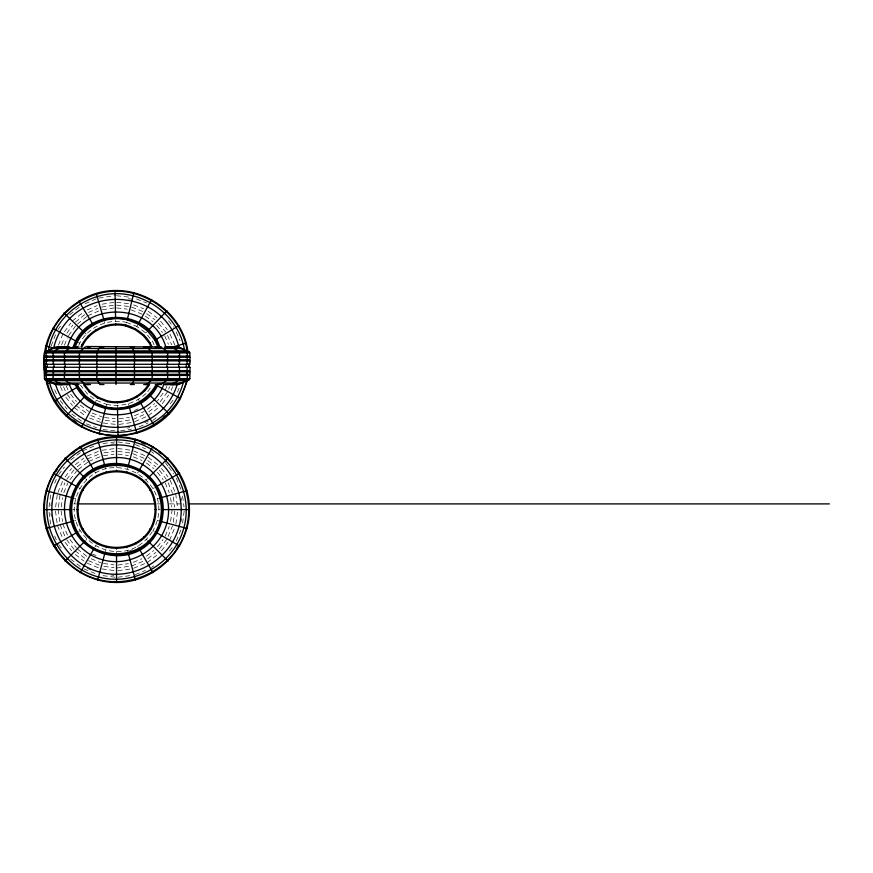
<?xml version="1.0" encoding="UTF-8"?>
<svg xmlns="http://www.w3.org/2000/svg" width="873" height="873" viewBox="0 0 873 873"><rect width="100%" height="100%" fill="white"/><g stroke="black" fill="none" stroke-linecap="round" stroke-linejoin="round"><path stroke-width="0.65" stroke-dasharray="4.37 3.27" d="M49.074 506.886L50.678 494.74M50.961 505.642L51.311 503.012M55.654 506.951L57.389 493.736M58.447 507.071L60.106 494.467M61.263 506.973L62.474 497.817M152.317 531.646C122.853 577.555 53.875 536.328 80.032 488.509C108.972 441.367 179.412 482.038 153.059 530.675L154.27 531.373M170.617 521.367L172.177 509.592M173.323 522.196L174.818 510.847M175.877 524.116L177.612 510.912M181.093 521.432L181.442 518.802M182.599 523.091L184.192 510.945M106.168 405.705L106.495 404.341L96.237 400.336L87.365 393.832L80.491 385.244M78.712 345.37C86.569 327.55 107.826 317.925 126.596 322.443L126.934 321.078M105.273 551.671L105.633 550.317M127.458 468.866L127.818 467.513M51.169 345.959L56.112 333.268M58.524 345.075L62.878 333.901M61.645 344.726L64.416 337.622M64.438 345.217L67.319 337.829M166.732 386.488L165.292 390.176L157.478 400.827M168.685 389.162L169.602 386.794M171.184 390.406L172.636 386.684M177.47 392.25L179.947 385.91M54.683 483.227L56.243 479.452M57.902 492.514L62.496 481.438M61.077 492.121L64.973 482.725M63.827 492.754L67.865 482.998M165.226 536.186L169.264 526.43M168.129 536.459L172.505 525.884M169.58 540.212L175.189 526.67M176.335 540.987L181.017 529.66M95.561 401.569L96.237 400.336M154.084 344.9L152.611 341.55L145.726 332.962L136.854 326.447L137.53 325.214M94.764 547.316L95.463 546.105M137.628 473.079L138.327 471.867M57.913 329.623L61.939 324.134M64.449 331.751L70.757 323.163M66.839 333.202L72.863 325.007M68.574 335.538L75.613 325.967M147.701 391.584L152.044 385.67M160.228 401.776L167.758 391.53M162.334 403.621L168.642 395.033M170.344 403.741L174.382 398.252M58.633 474.596L64.438 467.033M65.137 476.854L71.619 468.397M66.719 479.364L75.231 468.277M69.982 479.681L76.409 471.311M157.489 546.825L163.109 539.503M159.41 548.888L167.147 538.805M161.472 550.787L167.965 542.329M169.482 551.07L173.629 545.669M145.726 332.962L146.697 331.947M85.74 540.398L86.733 539.405M146.358 479.779L147.351 478.786M69.709 314.749L80.338 306.237M72.339 321.013L84.812 311.017M75.362 322.159L86.263 313.418M77.424 324.069L86.689 316.648M106.495 404.341C120.976 407.636 136.526 403.108 146.98 392.566L147.995 393.537M147.428 409.317L154.641 403.533M148.814 411.783L156.747 405.421M148.279 415.766L158.679 407.44M152.753 420.557L157.009 417.141M70.746 459.973L80.469 452.509M75.362 464.665L83.808 458.183M77.25 466.728L85.314 460.54M78.264 469.456L87.682 462.221M146.457 556.156L153.79 550.536M147.777 558.644L155.852 552.456M147.166 562.627L157.74 554.519M151.542 567.505L153.703 565.846M78.821 531.373L80.032 530.675M153.059 488.509L154.27 487.811M85.139 303.739L96.368 298.806M87.256 309.948L97.012 305.659M88.599 312.392L97.907 308.3M87.726 315.819L99.806 310.504M134.355 410.539L137.999 408.935M134.497 415.744L144.165 411.499M132.86 419.498L145.66 413.878M134.868 421.659L145.846 416.836M144.722 422.597L148.366 420.993M139.222 426.875L147.952 423.045M82.629 450.85L96.477 445.121M87.158 456.044L99.467 450.948M87.333 458.991L99.075 454.124M88.73 461.424L100.93 456.372M128.986 551.19L132.489 549.739M133.383 562.31L141.917 558.775M131.67 566.031L144.591 560.684M133.624 568.236L144.711 563.652M135.359 574.587L145.431 570.418M74.467 520.865L75.82 520.504M157.271 498.679L158.624 498.319M98.955 298.053L115.116 295.576M102.086 304.186L113.937 302.364M101.486 307.089L114.057 305.168M102.327 309.773L114.068 307.983M119.023 418.8L129.466 417.207M117.779 421.812L130.35 419.891M119.154 424.42L132.325 422.401M127.131 428.076L129.75 427.672M120.67 430.793L131.441 429.145M103.047 443.539L115.192 441.945M111.286 444.182L113.916 443.833M102.021 450.261L115.225 448.526M103.942 452.814L114.025 451.494M103.461 455.684L113.927 454.309M117.855 565.049L128.331 563.663M116.546 568.028L130.415 566.195M117.866 570.658L131.081 568.923M117.899 577.239L131.397 575.46M73.867 503.896L76.595 503.896M157.053 503.896L159.781 503.896M169.318 503.896L182.959 503.896M72.983 509.592L74.391 509.592M158.711 509.592L160.108 509.592M116.469 295.729L131.365 297.366M128.342 298.762L132.303 299.199M116.578 302.309L128.495 303.629M116.578 305.114L129.215 306.499M116.687 307.929L127.185 309.086M104.596 417.556L115.094 418.713M105.142 420.415L115.258 421.528M103.276 423.012L115.192 424.322M103.09 429.56L116.622 431.055M117.899 441.945L131.397 443.724M117.866 448.526L131.081 450.261M117.811 451.33L130.415 452.989M117.855 454.135L128.331 455.52M103.461 563.489L113.927 564.875M103.942 566.37L114.025 567.69M102.021 568.923L116.546 570.833M111.286 575.001L113.916 575.351M103.047 575.645L115.192 577.239M74.467 498.319L75.82 498.679M157.271 520.504L158.624 520.865M136.526 299.002L146.675 302.964M133.624 304.884L143.554 308.758M131.659 307.1L144.689 312.185M131.037 309.85L142.103 314.16M126.596 322.443L136.854 326.447M92.222 413.104L102.054 416.934M90.77 415.526L100.253 419.215M89.537 418.025L100.711 422.379M86.416 423.82L96.576 427.781M135.359 444.597L145.431 448.766M133.624 450.948L144.711 455.531M132.849 453.633L145.758 458.991M133.383 456.874L141.917 460.409M92.385 554.06L96.063 555.577M91.174 558.775L100.93 562.812M88.5 560.684L99.075 565.06M87.158 563.14L99.467 568.236M87.169 568.367L90.857 569.883M83.895 568.858L96.477 574.063M78.363 342.412L79.596 343.089M78.821 487.811L80.032 488.509M148.192 311.301L156.78 317.608M146.74 313.691L154.936 319.704M145.464 316.201L152.917 321.679M80.185 405.105L88.697 411.358M76.115 405.574L87.376 413.846M74.172 407.604L84.91 415.483M71.804 413.966L81.68 421.223M151.542 451.679L153.703 453.338M148.224 457.365L157.74 464.665M147.777 460.54L155.852 466.728M146.457 463.028L153.79 468.648M77.217 548.921L87.682 556.963M75.231 550.907L85.314 558.644M75.362 554.519L83.808 561.001M70.746 559.211L80.469 566.675M85.096 333.246L86.111 334.217M85.74 478.786L86.733 479.779M146.358 539.405L147.351 540.398M168.598 320.806L173.705 327.179M160.588 321.264L167.256 329.579M158.57 323.196L165.728 332.122M156.693 325.302L162.476 332.504M70.626 394.28L76.398 401.482M67.363 394.661L74.521 403.588M65.835 397.204L72.503 405.519M60.237 400.663L67.057 409.164M165.335 462.712L167.823 465.953M168.653 467.033L173.629 473.515M161.472 468.397L167.965 476.854M159.41 470.285L166.383 479.364M157.489 472.358L163.109 479.681M69.982 539.503L76.409 547.873M66.719 539.82L74.456 549.903M65.137 542.329L71.619 550.787M58.633 544.588L62.78 549.99M138.392 399.452L139.123 400.652M94.764 471.867L95.463 473.079M137.628 546.105L138.327 547.316M176.204 331.991L180.034 340.721M169.995 334.097L174.818 345.075M167.551 335.439L171.632 344.748M164.648 335.778L168.369 344.235M66.315 386.172L67.908 389.795M63.5 386.684L65.551 391.344M60.423 386.586L63.096 392.686M54.704 389.805L57.443 396.047M176.335 478.197L181.017 489.524M170.093 480.205L175.189 492.514M168.129 482.725L172.505 493.289M165.226 482.998L169.264 492.754M62.812 523.986L67.865 536.186M60.106 524.717L64.973 536.459M57.389 525.437L62.496 537.746M54.683 535.957L56.243 539.732M104.389 321.559L104.782 322.912M128.32 403.872L128.713 405.225M105.273 467.513L105.633 468.866M127.458 550.317L127.818 551.671M182.599 496.093L184.017 506.886M181.093 497.752L181.442 500.382M175.702 493.736L177.437 506.951M173.323 496.988L174.644 507.071M170.617 497.817L171.828 506.973M61.099 510.901L62.474 521.367M58.109 509.592L59.779 522.196M55.479 510.912L57.214 524.116M50.961 513.542L51.311 516.172M49.074 512.287L50.678 524.444M115.629 319.834L115.662 321.242M117.44 405.541L117.462 406.949M116.546 466.029L116.546 467.426M116.546 551.758L116.546 553.155"/><path stroke-width="1.31" d="M172.265 347.018L178.812 347.018L189.55 352.005L189.998 356.14L44.239 356.14L44.698 352.005L55.425 347.018L61.972 347.018M45.309 375.685C36.011 333.606 72.372 290.764 115.007 290.513C150.123 289.803 184.116 317.063 187.99 352.452M45.56 372.902L44.337 364.914L44.927 359.567M45.669 352.867C49.346 318.787 81.167 291.997 115.018 291.178C149.338 290.534 182.675 316.735 187.128 351.219M48.233 351.939C52.5 319.594 82.804 294.463 115.072 293.655C147.766 293.066 179.565 317.619 184.509 350.346M188.983 365.907L189.277 363.201M61.972 384.535L55.425 384.535L44.698 379.548L44.239 375.412L189.998 375.412L189.55 379.548L178.812 384.535L172.265 384.535M43.65 509.592C43.41 470.58 77.533 436.445 116.546 436.696C155.558 436.445 189.692 470.58 189.441 509.592C189.692 548.604 155.558 582.738 116.546 582.487C77.533 582.738 43.41 548.604 43.65 509.592L71.673 509.592C73.267 450.741 159.835 450.741 161.418 509.592C159.835 568.443 73.267 568.443 71.673 509.592M77.097 509.592C77.708 458.063 155.394 458.063 155.994 509.592C155.394 561.121 77.708 561.121 77.097 509.592L78.003 509.592C78.592 559.931 154.499 559.931 155.088 509.592C154.499 459.253 78.592 459.253 78.003 509.592M115.956 384.535L115.956 347.018M99.173 434.187L105.851 406.971C125.145 411.598 146.228 402.333 155.874 385.004L180.438 398.503C149.272 456.11 59.429 444.073 45.931 379.711M149.599 384.469C141.066 398.666 123.104 405.421 107.139 401.7L107.357 400.827L97.983 397.171L89.875 391.213L84.365 384.349M81.855 347.17C88.915 330.725 108.492 321.799 125.734 325.956L125.952 325.083C136.985 328.259 147.308 335.701 151.837 346.483M75.329 346.636C82.629 326.229 106.462 314.749 127.24 319.813L133.918 292.597M97.678 579.999L104.935 552.936M106.342 547.698L106.571 546.825M126.52 472.358L126.76 471.485M128.156 466.247L135.413 439.174M67.428 347.17C80.6 300.006 152.971 300.563 166.034 347.596M73.179 347.214C84.888 307.82 147.439 307.427 159.737 346.646M73.987 347.519C85.478 308.856 146.86 308.475 158.93 346.952M81.036 346.788C88.271 329.961 108.307 320.828 125.952 325.083M163.688 384.687C148.497 425.031 83.939 424.758 69.251 384.164M177.077 384.884C159.159 442.196 72.699 441.181 55.403 383.847M183.341 382.439C165.084 448.929 68.651 448.897 49.575 382.865M180.438 398.503L187.346 380.77L186.691 380.606C177.71 418.211 136.81 442.982 99.326 433.532C73.736 426.711 51.933 405.781 46.575 379.559M81.44 427.279L94.939 402.715L85.499 395.785L78.166 386.641L77.119 384.262M83.612 384.84L89.242 391.868L97.547 397.968L97.983 397.171M151.029 346.876L149.512 343.416L143.216 335.57L135.108 329.612L135.544 328.815M127.24 319.813L138.163 324.069L151.651 299.504M80.098 572.721L94.109 548.451M96.827 543.759L97.274 542.973M135.817 476.211L136.275 475.425M138.982 470.733L152.993 446.463M107.357 400.827C122.482 404.297 139.691 398.317 148.094 384.993M156.693 385.451C141.011 416.585 91.065 416.421 76.3 384.698M157.456 385.877C141.481 417.6 90.585 417.436 75.536 385.102M55.828 471.464L57.465 469.336M176.444 548.779L178.081 546.651M66.097 416.017L85.499 395.785M89.242 391.868L89.875 391.213M143.216 335.57L143.849 334.916M158.068 347.29L154.925 340.143L147.602 330.998L166.994 310.766M65.006 561.143L84.812 541.325M88.653 537.484L89.297 536.851M143.805 482.333L144.438 481.7M148.279 477.858L168.096 458.041M163.284 417.414L165.379 415.734M72.033 453.785L74.161 452.149M102.414 347.018L103.974 347.018M130.273 347.018L131.834 347.018L134.387 352.005L134.497 356.14M103.974 384.535L102.414 384.535M54.202 401.165L78.166 386.641M149.512 343.416L150.287 342.947M154.925 340.143L178.889 325.618M53.417 546.04L77.686 532.028M82.378 529.311L83.164 528.863M149.927 490.32L150.713 489.862M155.405 487.156L179.674 473.144M132.521 347.018L134.344 347.018M101.726 384.535L99.893 384.535L96.903 379.548L96.772 375.412M134.344 384.535L132.521 384.535M87.398 347.018L90.563 347.018M143.685 347.018L146.839 347.018L152.011 352.005L152.229 356.14M90.563 384.535L87.398 384.535M161.669 347.018L86.842 346.505L85.15 347.018L79.585 352.005L79.345 356.14M145.704 347.018L149.097 347.018M88.544 384.535L85.15 384.535L79.585 379.548L79.345 375.412M149.097 384.535L145.704 384.535M46.553 383.738L51.965 382.167M172.658 347.083L186.549 343.045M46.138 528.46L73.201 521.203M78.439 519.806L79.312 519.566M153.779 499.618L154.652 499.378M159.89 497.981L186.964 490.724M74.423 347.018L78.952 347.018M155.296 347.018C159.89 346.275 169.264 349.811 167.572 356.14M78.952 384.535L74.423 384.535M156.944 347.018L159.301 346.505M77.304 384.535C72.634 385.222 62.801 381.938 64.504 375.412M161.669 384.535L156.944 384.535M64.34 347.018L69.949 347.018M164.299 347.018C168.936 346.505 181.398 348.916 179.467 356.14M69.949 384.535L64.34 384.535M165.455 347.018L171.206 347.018M68.781 384.535C64.384 385.146 51.103 382.56 53.231 375.412M171.206 384.535L165.455 384.535M57.869 347.018L64.155 347.018M170.082 347.018C174.36 346.406 189.474 348.785 187.117 356.14M64.155 384.535L57.869 384.535M170.693 347.018L177.055 347.018M63.554 384.535C59.266 385.124 43.977 382.821 46.324 375.412M177.055 384.535L170.693 384.535M43.661 364.936L44.337 364.914M52.38 348.513L181.868 348.513M47.393 350.859L186.855 350.859M44.916 351.895L189.332 351.895M44.239 352.932L189.998 352.932M44.239 378.62L189.998 378.62M44.916 379.657L189.332 379.657M47.393 380.693L186.855 380.693M52.38 383.04L181.868 383.04M77.959 503.896L154.325 503.896M188.415 503.896L829.35 503.896M155.088 509.592L155.994 509.592M161.418 509.592L189.441 509.592M63.554 347.018C59.266 346.428 43.977 348.731 46.324 356.14M170.082 384.535C174.36 385.146 189.474 382.767 187.117 375.412M68.781 347.018C64.384 346.406 51.103 348.993 53.231 356.14M164.299 384.535C168.936 385.048 181.398 382.636 179.467 375.412M77.304 347.018C72.634 346.33 62.801 349.615 64.504 356.14M155.296 384.535C159.89 385.277 169.264 381.741 167.572 375.412M45.756 346.014L53.657 347.956C69.502 283.398 163.677 283.092 179.129 347.88M46.138 490.724L73.201 497.981M78.439 499.378L79.312 499.618M153.779 519.566L154.652 519.806M159.89 521.203L186.964 528.46M86.842 346.505L88.544 347.018M143.685 384.535L146.839 384.535L152.011 379.548L152.229 375.412M125.734 325.956L135.108 329.612M97.547 397.968L107.139 401.7M94.939 402.715L105.851 406.971M141.382 442.622L145.104 444.161M52.664 328.281L77.217 341.779M81.975 344.399L82.771 344.824M101.726 347.018L99.893 347.018L96.903 352.005L96.772 356.14M53.417 473.144L77.686 487.156M82.378 489.862L83.164 490.32M149.927 528.863L150.713 529.311M155.405 532.028L179.674 546.04M130.273 384.535L131.834 384.535L134.387 379.548L134.497 375.412M138.163 324.069L147.602 330.998M73.223 420.131L76.464 422.51M158.93 452.149L161.069 453.785M63.925 312.949L84.157 332.34M88.075 336.094L88.719 336.716M144.372 390.067L145.027 390.689M148.945 394.443L169.166 413.835M65.006 458.041L84.812 477.858M88.653 481.7L89.297 482.333M143.805 536.851L144.438 537.484M148.279 541.325L168.096 561.143M54.977 400.696L56.647 402.791M175.626 469.336L177.263 471.464M55.021 546.651L56.647 548.779M78.777 301.043L93.291 325.018M96.106 329.656L96.576 330.431M136.515 396.364L136.985 397.128M139.8 401.766L154.325 425.74M80.098 446.463L94.109 470.733M96.827 475.425L97.274 476.211M135.817 542.973L136.275 543.759M138.982 548.451L152.993 572.721M96.194 293.393L104.018 320.304M105.535 325.509L105.786 326.382M127.305 400.401L127.556 401.274M129.073 406.48L136.897 433.39M97.678 439.174L104.935 466.247M106.342 471.485L106.571 472.358M126.52 546.825L126.76 547.698M128.156 552.936L135.413 579.999M115.007 290.513L115.596 318.525M115.716 323.948L115.738 324.854M117.364 401.929L117.375 402.835M117.495 408.258L118.084 436.271M189.103 356.14L189.103 357.21M189.103 359.785L189.103 360.855M189.103 364.281L189.103 367.271M189.103 370.698L189.103 371.767M189.103 374.342L189.103 375.412M187.117 357.21L187.117 359.785M187.117 360.855L187.117 364.281M187.117 367.271L187.117 370.698M187.117 371.767L187.117 374.342M186.255 356.14L186.255 357.21M186.255 359.785L186.255 360.855M186.255 364.281L186.255 367.271M186.255 370.698L186.255 371.767M186.255 374.342L186.255 375.412M179.467 357.21L179.467 359.785M179.467 360.855L179.467 364.281M179.467 367.271L179.467 370.698M179.467 371.767L179.467 374.342M178.692 356.14L178.692 357.21M178.692 359.785L178.692 360.855M178.692 364.281L178.692 367.271M178.692 370.698L178.692 371.767M178.692 374.342L178.692 375.412M167.572 357.21L167.572 359.785M167.572 360.855L167.572 364.281M167.572 367.271L167.572 370.698M167.572 371.767L167.572 374.342M166.939 356.14L166.939 357.21M166.939 359.785L166.939 360.855M166.939 364.281L166.939 367.271M166.939 370.698L166.939 371.767M166.939 374.342L166.939 375.412M152.229 357.21L152.229 359.785M152.229 360.855L152.229 364.281M152.229 367.271L152.229 370.698M152.229 371.767L152.229 374.342M151.793 356.14L151.793 357.21M151.793 359.785L151.793 360.855M151.793 364.281L151.793 367.271M151.793 370.698L151.793 371.767M151.793 374.342L151.793 375.412M134.497 357.21L134.497 359.785M134.497 360.855L134.497 364.281M134.497 367.271L134.497 370.698M134.497 371.767L134.497 374.342M134.278 356.14L134.278 357.21M134.278 359.785L134.278 360.855M134.278 364.281L134.278 367.271M134.278 370.698L134.278 371.767M134.278 374.342L134.278 375.412M116.546 436.696L116.546 464.72M116.546 470.143L116.546 471.049M116.546 548.135L116.546 549.041M116.546 554.464L116.546 582.487M97.023 356.14L97.023 357.21M97.023 359.785L97.023 360.855M97.023 364.281L97.023 367.271M97.023 370.698L97.023 371.767M97.023 374.342L97.023 375.412M96.772 357.21L96.772 359.785M96.772 360.855L96.772 364.281M96.772 367.271L96.772 370.698M96.772 371.767L96.772 374.342M79.814 356.14L79.814 357.21M79.814 359.785L79.814 360.855M79.814 364.281L79.814 367.271M79.814 370.698L79.814 371.767M79.814 374.342L79.814 375.412M79.345 357.21L79.345 359.785M79.345 360.855L79.345 364.281M79.345 367.271L79.345 370.698M79.345 371.767L79.345 374.342M65.148 356.14L65.148 357.21M65.148 359.785L65.148 360.855M65.148 364.281L65.148 367.271M65.148 370.698L65.148 371.767M65.148 374.342L65.148 375.412M64.504 357.21L64.504 359.785M64.504 360.855L64.504 364.281M64.504 367.271L64.504 370.698M64.504 371.767L64.504 374.342M54.028 356.14L54.028 357.21M54.028 359.785L54.028 360.855M54.028 364.281L54.028 367.271M54.028 370.698L54.028 371.767M54.028 374.342L54.028 375.412M53.231 357.21L53.231 359.785M53.231 360.855L53.231 364.281M53.231 367.271L53.231 370.698M53.231 371.767L53.231 374.342M47.207 356.14L47.207 357.21M47.207 359.785L47.207 360.855M47.207 364.281L47.207 367.271M47.207 370.698L47.207 371.767M47.207 374.342L47.207 375.412M46.324 357.21L46.324 359.785M46.324 360.855L46.324 364.281M46.324 367.271L46.324 370.698M46.324 371.767L46.324 374.342M45.145 356.14L45.145 357.21M45.145 359.785L45.145 360.855M45.145 364.281L45.145 367.271M45.145 370.698L45.145 371.767M45.145 374.342L45.145 375.412M46.782 490.899C36.546 528.176 60.455 569.589 97.852 579.356C135.129 589.591 176.542 565.682 186.309 528.285C196.556 491.008 172.647 449.595 135.239 439.828C97.962 429.592 56.549 453.491 46.782 490.899M49.172 491.543C39.285 527.532 62.376 567.526 98.496 576.966C134.497 586.852 174.48 563.762 183.919 527.641C193.806 491.652 170.715 451.657 134.595 442.218C98.605 432.331 58.611 455.422 49.172 491.543M53.995 492.83C44.818 526.255 66.25 563.38 99.784 572.142C133.209 581.331 170.344 559.888 179.096 526.354C188.284 492.929 166.841 455.793 133.307 447.041C99.882 437.853 62.758 459.296 53.995 492.83M66.217 496.104C58.829 522.992 76.082 552.871 103.058 559.92C129.957 567.308 159.824 550.055 166.874 523.08C174.262 496.191 157.02 466.313 130.033 459.263C103.145 451.876 73.267 469.128 66.217 496.104M71.455 497.512C57.203 557.072 144.198 580.381 161.636 521.672C175.888 462.112 88.904 438.803 71.455 497.512M72.295 497.741C58.316 556.188 143.674 579.061 160.796 521.443C174.775 462.996 89.417 440.123 72.295 497.741M189.998 357.21L44.239 357.21L44.239 359.785L189.998 359.785L189.998 357.21M189.998 360.855L44.239 360.855L44.239 364.281L189.998 364.281L189.998 360.855M189.998 367.271L44.239 367.271L44.239 370.698L189.998 370.698L189.998 367.271M189.998 371.767L44.239 371.767L44.239 374.342L189.998 374.342L189.998 371.767"/></g></svg>
